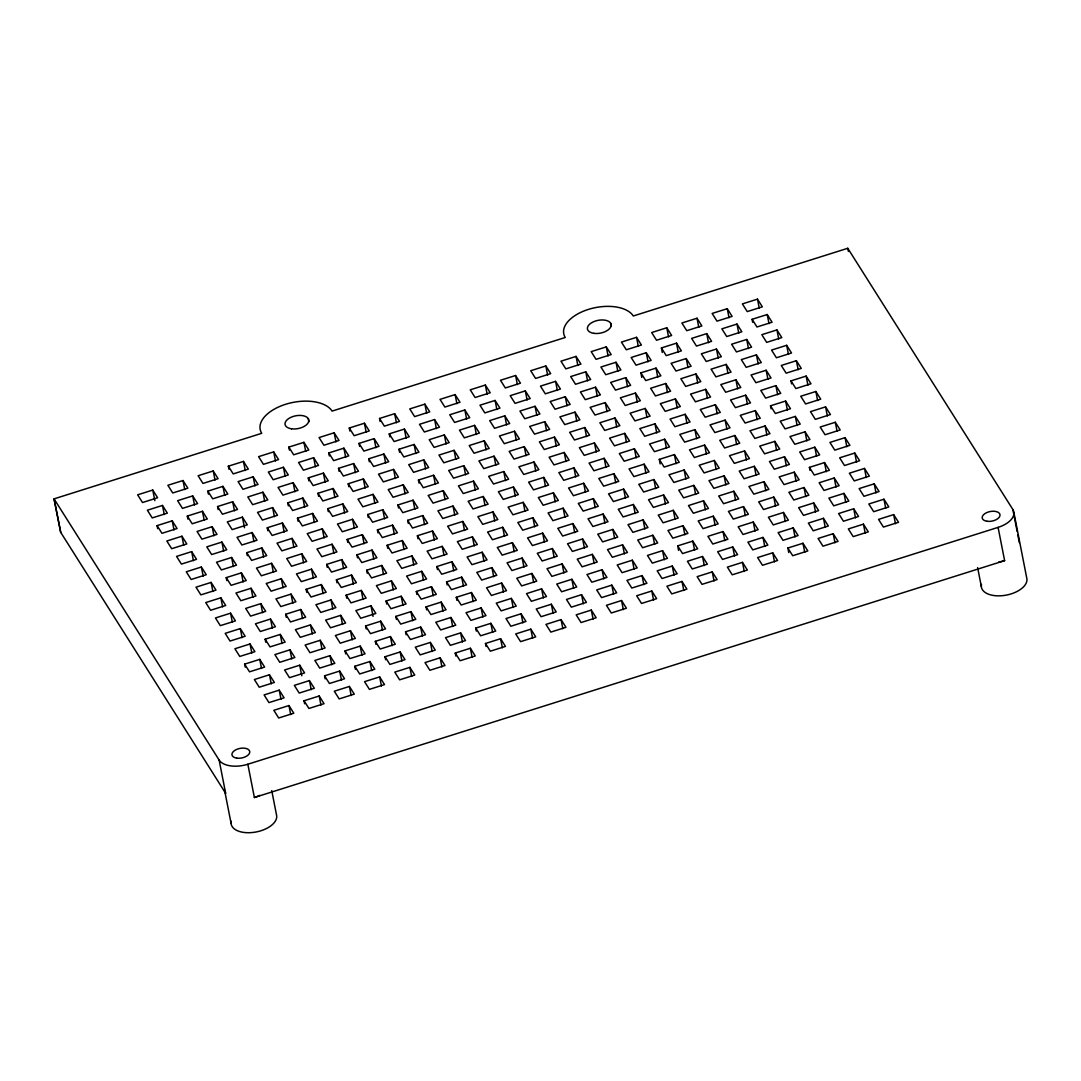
<?xml version="1.0" encoding="UTF-8"?>
<svg xmlns="http://www.w3.org/2000/svg" width="1081" height="1081" viewBox="0 0 1081 1081"><rect width="100%" height="100%" fill="white"/><g stroke="black" fill="none" stroke-linecap="round" stroke-linejoin="round"><path stroke-width="1.5" d="M1017.18 531.622L1012.829 509.448L847.761 248.279L633.29 315.99A36.214 19.512 -11.1 0 0 588.334 309.423A36.214 19.512 -11.1 0 0 565.255 337.475L332.083 411.091A37.443 20.174 -11.1 0 0 285.6 404.294A37.443 20.174 -11.1 0 0 261.737 433.305L54.05 498.868L60.577 532.136L225.645 793.305L219.119 760.038L54.05 498.868L60.833 532.541M152.759 490.058L137.638 494.828L142.503 502.53L157.623 497.76L152.759 490.058L154.84 500.638M183 480.518L167.879 485.288L172.744 492.977L187.864 488.207L183 480.518L184.77 489.585M213.227 470.965L198.107 475.735L202.971 483.437L218.092 478.667L213.227 470.965L215.011 480.045M228.348 466.195L243.468 461.425L248.333 469.113L233.212 473.897L228.348 466.195L228.942 469.222M273.709 451.872L258.589 456.655L263.453 464.344L278.574 459.574L273.709 451.872L275.479 460.952M288.816 447.102L303.937 442.332L308.801 450.02L293.681 454.804L288.816 447.102L289.411 450.128M334.178 432.778L319.057 437.562L323.922 445.25L339.042 440.48L334.178 432.778L335.961 441.859M349.298 428.008L364.419 423.239L369.283 430.927L354.163 435.711L349.298 428.008L349.893 431.035M379.539 418.469L394.646 413.685L399.511 421.387L384.39 426.157L379.539 418.469L380.12 421.482M424.887 404.145L409.767 408.915L414.631 416.617L429.752 411.834L424.887 404.145L426.671 413.212M455.128 394.592L440.008 399.375L444.872 407.064L459.993 402.294L455.128 394.592L456.898 403.672M485.355 385.052L470.249 389.822L475.113 397.524L490.22 392.741L485.355 385.052L487.139 394.119M515.596 375.499L500.476 380.282L505.34 387.971L520.461 383.201L515.596 375.499L517.38 384.579M545.837 365.959L530.717 370.729L535.581 378.431L550.702 373.648L545.837 365.959L547.608 375.026M576.065 356.406L560.958 361.189L565.822 368.878L580.929 364.108L576.065 356.406L577.849 365.486M606.306 346.866L591.185 351.636L596.05 359.338L611.17 354.568L606.306 346.866L608.09 355.933M636.547 337.326L621.426 342.096L626.291 349.785L641.411 345.015L636.547 337.326L638.331 346.393M666.774 327.773L651.667 332.543L656.532 340.245L671.639 335.475L666.774 327.773L668.558 336.84M697.015 318.233L681.895 323.003L686.759 330.691L701.88 325.921L697.015 318.233L698.799 327.3M727.256 308.68L712.136 313.449L717 321.152L732.121 316.382L727.256 308.68L729.04 317.746M757.497 299.14L742.377 303.91L747.241 311.598L762.348 306.828L757.497 299.14L759.267 308.207M162.488 505.449L147.367 510.218L152.232 517.921L167.352 513.151L162.488 505.449L164.271 514.529M192.715 495.909L177.608 500.679L182.473 508.381L197.58 503.597L192.715 495.909L194.499 504.976M207.836 491.139L222.956 486.355L227.821 494.058L212.7 498.827L207.836 491.139L208.43 494.152M253.197 476.816L238.077 481.585L242.941 489.288L258.062 484.504L253.197 476.816L254.981 485.882M283.438 467.262L268.318 472.046L273.182 479.734L288.289 474.964L283.438 467.262L285.208 476.343M313.666 457.722L298.545 462.492L303.41 470.194L318.53 465.411L313.666 457.722L315.449 466.789M328.786 452.953L343.907 448.169L348.771 455.871L333.651 460.641L328.786 452.953L329.381 455.966M359.027 443.399L374.148 438.629L379.012 446.318L363.892 451.101L359.027 443.399L359.622 446.426M389.255 433.859L404.375 429.076L409.24 436.778L394.119 441.548L389.255 433.859L389.849 436.873M434.616 419.536L419.496 424.306L424.36 432.008L439.481 427.225L434.616 419.536L436.4 428.603M464.857 409.983L449.737 414.766L454.601 422.455L469.722 417.685L464.857 409.983L466.627 419.063M495.084 400.443L479.964 405.213L484.829 412.915L499.949 408.132L495.084 400.443L496.868 409.51M525.325 390.89L510.205 395.673L515.069 403.362L530.19 398.592L525.325 390.89L527.109 399.97M555.566 381.35L540.446 386.12L545.31 393.822L560.431 389.052L555.566 381.35L557.337 390.417M585.794 371.81L570.673 376.58L575.538 384.268L590.658 379.499L585.794 371.81L587.578 380.877M616.035 362.257L600.914 367.027L605.779 374.729L620.899 369.959L616.035 362.257L617.819 371.324M646.276 352.717L631.155 357.487L636.02 365.175L651.14 360.405L646.276 352.717L648.046 361.784M661.396 347.933L676.503 343.163L681.368 350.866L666.247 355.635L661.396 347.933L662.275 352.474M706.744 333.624L691.624 338.394L696.488 346.082L711.609 341.312L706.744 333.624L708.528 342.691M736.985 324.07L721.865 328.84L726.729 336.542L741.85 331.772L736.985 324.07L738.755 333.151M752.106 319.3L767.213 314.53L772.077 322.219L756.97 326.989L752.106 319.3L752.687 322.327M157.096 525.623L172.217 520.839L177.081 528.541L161.961 533.311L157.096 525.623L157.691 528.636M187.337 516.069L202.444 511.299L207.309 518.988L192.188 523.772L187.337 516.069L187.918 519.096M217.565 506.53L232.685 501.746L237.55 509.448L222.429 514.218L217.565 506.53L218.159 509.543M262.926 492.206L247.806 496.976L252.67 504.678L267.791 499.895L262.926 492.206L264.696 501.273M293.154 482.653L278.047 487.436L282.911 495.125L298.018 490.355L293.154 482.653L294.937 491.733M308.274 477.883L323.395 473.113L328.259 480.802L313.139 485.585L308.274 477.883L308.869 480.91M338.515 468.343L353.636 463.56L358.5 471.262L343.38 476.032L338.515 468.343L339.11 471.357M368.756 458.79L383.863 454.02L388.728 461.709L373.621 466.492L368.756 458.79L369.351 461.817M398.984 449.25L414.104 444.467L418.969 452.169L403.848 456.939L398.984 449.25L399.578 452.263M444.345 434.927L429.225 439.697L434.089 447.399L449.21 442.615L444.345 434.927L446.129 443.994M474.586 425.374L459.466 430.157L464.33 437.846L479.437 433.076L474.586 425.374L476.356 434.454M504.813 415.834L489.693 420.604L494.558 428.306L509.678 423.536L504.813 415.834L506.597 424.901M535.054 406.294L519.934 411.064L524.798 418.752L539.919 413.982L535.054 406.294L536.838 415.361M565.295 396.741L550.175 401.51L555.039 409.213L570.16 404.443L565.295 396.741L567.066 405.807M595.523 387.201L580.402 391.971L585.267 399.659L600.387 394.889L595.523 387.201L597.307 396.268M625.764 377.647L610.643 382.417L615.508 390.119L630.628 385.349L625.764 377.647L627.548 386.714M640.884 372.877L656.005 368.108L660.869 375.796L645.749 380.566L640.884 372.877L641.776 377.418M686.232 358.554L671.112 363.324L675.976 371.026L691.097 366.256L686.232 358.554L688.016 367.621M716.473 349.014L701.353 353.784L706.217 361.473L721.338 356.703L716.473 349.014L718.257 358.081M746.714 339.461L731.594 344.231L736.458 351.933L751.579 347.163L746.714 339.461L748.484 348.541M776.942 329.921L761.821 334.691L766.686 342.38L781.806 337.61L776.942 329.921L778.725 338.988M181.946 536.23L166.825 541.013L171.69 548.702L186.81 543.932L181.946 536.23L183.716 545.31M212.173 526.69L197.053 531.46L201.917 539.162L217.038 534.379L212.173 526.69L213.957 535.757M242.414 517.137L227.294 521.92L232.158 529.609L247.279 524.839L242.414 517.137L244.495 527.731M272.655 507.597L257.535 512.367L262.399 520.069L277.52 515.286L272.655 507.597L274.425 516.664M287.762 502.827L302.883 498.044L307.747 505.746L292.627 510.516L287.762 502.827L288.357 505.84M318.003 493.274L333.124 488.504L337.988 496.193L322.868 500.976L318.003 493.274L318.598 496.301M348.244 483.734L363.365 478.951L368.229 486.653L353.109 491.423L348.244 483.734L348.839 486.747M393.592 469.411L378.485 474.181L383.336 481.883L398.457 477.099L393.592 469.411L395.376 478.478M423.833 459.857L408.713 464.641L413.577 472.329L428.698 467.56L423.833 459.857L425.617 468.938M454.074 450.318L438.954 455.087L443.818 462.79L458.939 458.02L454.074 450.318L455.844 459.384M484.302 440.778L469.195 445.548L474.059 453.236L489.166 448.466L484.302 440.778L486.085 449.845M514.542 431.224L499.422 435.994L504.286 443.696L519.407 438.927L514.542 431.224L516.326 440.291M544.783 421.685L529.663 426.455L534.527 434.143L549.648 429.373L544.783 421.685L546.554 430.751M575.011 412.131L559.904 416.901L564.768 424.603L579.875 419.833L575.011 412.131L576.795 421.198M605.252 402.591L590.131 407.361L594.996 415.05L610.116 410.28L605.252 402.591L607.036 411.658M635.493 393.038L620.372 397.808L625.237 405.51L640.357 400.74L635.493 393.038L637.277 402.105M665.734 383.498L650.613 388.268L655.478 395.957L670.585 391.187L665.734 383.498L667.504 392.565M695.961 373.945L680.841 378.715L685.705 386.417L700.826 381.647L695.961 373.945L697.745 383.025M726.202 364.405L711.082 369.175L715.946 376.864L731.067 372.094L726.202 364.405L727.986 373.472M756.443 354.852L741.323 359.622L746.187 367.324L761.308 362.554L756.443 354.852L758.213 363.932M786.671 345.312L771.55 350.082L776.415 357.77L791.535 353.001L786.671 345.312L788.454 354.379M191.675 551.621L176.554 556.404L181.419 564.093L196.526 559.323L191.675 551.621L193.445 560.701M221.902 542.081L206.782 546.851L211.646 554.553L226.767 549.77L221.902 542.081L223.686 551.148M252.143 532.528L237.023 537.311L241.887 545L257.008 540.23L252.143 532.528L253.927 541.608M267.264 527.758L282.384 522.988L287.249 530.676L272.128 535.46L267.264 527.758L267.858 530.785M297.491 518.218L312.612 513.434L317.476 521.137L302.356 525.907L297.491 518.218L298.086 521.231M327.732 508.665L342.853 503.895L347.717 511.583L332.597 516.367L327.732 508.665L328.327 511.691M373.094 494.341L357.973 499.125L362.838 506.813L377.958 502.043L373.094 494.341L374.864 503.422M403.321 484.801L388.201 489.571L393.065 497.274L408.186 492.504L403.321 484.801L405.105 493.868M418.442 480.032L433.562 475.262L438.427 482.95L423.306 487.72L418.442 480.032L419.036 483.058M463.803 465.708L448.683 470.478L453.547 478.18L468.668 473.41L463.803 465.708L465.573 474.775M494.031 456.168L478.91 460.938L483.775 468.627L498.895 463.857L494.031 456.168L495.814 465.235M524.271 446.615L509.151 451.385L514.015 459.087L529.136 454.317L524.271 446.615L526.055 455.682M554.512 437.075L539.392 441.845L544.256 449.534L559.377 444.764L554.512 437.075L556.283 446.142M584.74 427.522L569.633 432.292L574.484 439.994L589.604 435.224L584.74 427.522L586.524 436.589M614.981 417.982L599.86 422.752L604.725 430.441L619.845 425.671L614.981 417.982L616.765 427.049M645.222 408.429L630.101 413.199L634.966 420.901L650.086 416.131L645.222 408.429L646.992 417.509M675.449 398.889L660.342 403.659L665.207 411.348L680.314 406.578L675.449 398.889L677.233 407.956M705.69 389.336L690.57 394.106L695.434 401.808L710.555 397.038L705.69 389.336L707.474 398.416M735.931 379.796L720.811 384.566L725.675 392.254L740.796 387.484L735.931 379.796L737.701 388.863M766.159 370.243L751.052 375.012L755.916 382.715L771.023 377.945L766.159 370.243L767.942 379.323M796.4 360.703L781.279 365.473L786.144 373.175L801.264 368.391L796.4 360.703L798.183 369.77M201.39 567.012L186.283 571.795L191.148 579.484L206.255 574.714L201.39 567.012L203.174 576.092M231.631 557.472L216.511 562.242L221.375 569.944L236.496 565.16L231.631 557.472L233.415 566.539M246.752 552.702L261.872 547.918L266.737 555.62L251.616 560.39L246.752 552.702L247.346 555.715M292.1 538.379L276.993 543.148L281.857 550.851L296.964 546.067L292.1 538.379L293.883 547.445M322.341 528.825L307.22 533.609L312.085 541.297L327.205 536.527L322.341 528.825L324.124 537.906M352.582 519.285L337.461 524.055L342.326 531.757L357.446 526.974L352.582 519.285L354.365 528.352M367.702 514.515L382.809 509.746L387.674 517.434L372.567 522.204L367.702 514.515L368.297 517.542M397.93 504.962L413.05 500.192L417.915 507.894L402.794 512.664L397.93 504.962L398.524 507.989M443.291 490.652L428.171 495.422L433.035 503.111L448.156 498.341L443.291 490.652L445.075 499.719M473.532 481.099L458.412 485.869L463.276 493.571L478.383 488.801L473.532 481.099L475.302 490.166M503.76 471.559L488.639 476.329L493.504 484.018L508.624 479.248L503.76 471.559L505.543 480.626M534 462.006L518.88 466.776L523.745 474.478L538.865 469.708L534 462.006L535.784 471.073M564.241 452.466L549.121 457.236L553.985 464.925L569.106 460.155L564.241 452.466L566.012 461.533M594.469 442.913L579.348 447.683L584.213 455.385L599.333 450.615L594.469 442.913L596.253 451.993M624.71 433.373L609.589 438.143L614.454 445.831L629.574 441.062L624.71 433.373L626.494 442.44M654.951 423.82L639.83 428.589L644.695 436.292L659.815 431.522L654.951 423.82L656.721 432.9M685.178 414.28L670.058 419.05L674.922 426.738L690.043 421.968L685.178 414.28L686.962 423.347M715.419 404.726L700.299 409.496L705.163 417.198L720.284 412.429L715.419 404.726L717.203 413.807M745.66 395.187L730.54 399.956L735.404 407.659L750.525 402.875L745.66 395.187L747.43 404.253M775.888 385.633L760.781 390.417L765.632 398.105L780.752 393.335L775.888 385.633L777.671 394.714M791.008 380.863L806.129 376.093L810.993 383.782L795.873 388.565L791.008 380.863L791.603 383.89M211.119 582.402L195.999 587.186L200.863 594.874L215.984 590.104L211.119 582.402L212.903 591.483M226.24 577.632L241.36 572.862L246.225 580.551L231.104 585.334L226.24 577.632L226.834 580.659M271.601 563.309L256.481 568.093L261.345 575.781L276.466 571.011L271.601 563.309L273.371 572.39M301.829 553.769L286.722 558.539L291.573 566.241L306.693 561.458L301.829 553.769L303.612 562.836M332.07 544.216L316.949 548.999L321.814 556.688L336.934 551.918L332.07 544.216L333.853 553.296M347.19 539.446L362.311 534.676L367.175 542.378L352.055 547.148L347.19 539.446L347.785 542.473M377.431 529.906L392.538 525.136L397.403 532.825L382.296 537.595L377.431 529.906L378.012 532.933M407.659 520.353L422.779 515.583L427.644 523.285L412.523 528.055L407.659 520.353L408.253 523.38M453.02 506.043L437.9 510.813L442.764 518.502L457.885 513.732L453.02 506.043L454.79 515.11M483.248 496.49L468.141 501.26L473.005 508.962L488.112 504.192L483.248 496.49L485.031 505.557M513.489 486.95L498.368 491.72L503.233 499.408L518.353 494.639L513.489 486.95L515.272 496.017M543.729 477.397L528.609 482.167L533.474 489.869L548.594 485.099L543.729 477.397L545.513 486.477M573.957 467.857L558.85 472.627L563.714 480.315L578.821 475.545L573.957 467.857L575.741 476.924M604.198 458.303L589.077 463.073L593.942 470.775L609.062 466.006L604.198 458.303L605.982 467.384M634.439 448.764L619.318 453.534L624.183 461.222L639.303 456.452L634.439 448.764L636.223 457.831M664.68 439.21L649.559 443.98L654.424 451.682L669.531 446.912L664.68 439.21L666.45 448.291M694.907 429.67L679.787 434.44L684.651 442.143L699.772 437.359L694.907 429.67L696.691 438.737M725.148 420.117L710.028 424.901L714.892 432.589L730.013 427.819L725.148 420.117L726.932 429.198M755.389 410.577L740.269 415.347L745.133 423.049L760.254 418.266L755.389 410.577L757.159 419.644M770.496 405.807L785.617 401.024L790.481 408.726L775.361 413.496L770.496 405.807L771.091 408.821M815.858 391.484L800.737 396.254L805.602 403.956L820.722 399.173L815.858 391.484L817.641 400.551M220.848 597.793L205.728 602.576L210.592 610.265L225.713 605.495L220.848 597.793L222.632 606.873M251.089 588.253L235.969 593.023L240.833 600.725L255.954 595.942L251.089 588.253L252.873 597.32M281.33 578.7L266.21 583.483L271.074 591.172L286.195 586.402L281.33 578.7L283.1 587.78M311.558 569.16L296.437 573.93L301.302 581.632L316.422 576.862L311.558 569.16L313.341 578.227M326.678 564.39L341.799 559.62L346.663 567.309L331.543 572.079L326.678 564.39L327.273 567.417M356.919 554.837L372.04 550.067L376.904 557.769L361.784 562.539L356.919 554.837L357.514 557.864M387.147 545.297L402.267 540.527L407.132 548.216L392.011 552.986L387.147 545.297L387.741 548.324M417.388 535.744L432.508 530.974L437.373 538.676L422.252 543.446L417.388 535.744L417.982 538.77M462.749 521.434L447.629 526.204L452.493 533.892L467.614 529.122L462.749 521.434L464.519 530.501M492.977 511.881L477.87 516.65L482.721 524.353L497.841 519.583L492.977 511.881L494.76 520.947M523.218 502.341L508.097 507.111L512.962 514.799L528.082 510.029L523.218 502.341L525.001 511.408M553.458 492.787L538.338 497.557L543.202 505.259L558.323 500.489L553.458 492.787L555.229 501.868M583.686 483.248L568.579 488.017L573.43 495.706L588.55 490.936L583.686 483.248L585.47 492.314M613.927 473.694L598.806 478.464L603.671 486.166L618.791 481.396L613.927 473.694L615.711 482.775M644.168 464.154L629.047 468.924L633.912 476.613L649.032 471.843L644.168 464.154L645.938 473.221M659.288 459.384L674.395 454.601L679.26 462.303L664.153 467.073L659.288 459.384L660.167 463.911M704.636 445.061L689.516 449.831L694.38 457.533L709.501 452.75L704.636 445.061L706.42 454.128M734.877 435.508L719.757 440.291L724.621 447.98L739.742 443.21L734.877 435.508L736.661 444.588M765.105 425.968L749.998 430.738L754.862 438.44L769.969 433.657L765.105 425.968L766.888 435.035M795.346 416.415L780.225 421.198L785.09 428.887L800.21 424.117L795.346 416.415L797.129 425.495M825.587 406.875L810.466 411.645L815.331 419.347L830.451 414.564L825.587 406.875L827.37 415.942M230.577 613.184L215.457 617.967L220.321 625.656L235.442 620.886L230.577 613.184L232.361 622.264M260.818 603.644L245.698 608.414L250.562 616.116L265.683 611.346L260.818 603.644L262.602 612.711M291.046 594.104L275.939 598.874L280.803 606.563L295.91 601.793L291.046 594.104L292.829 603.171M306.166 589.321L321.287 584.551L326.151 592.253L311.031 597.023L306.166 589.321L306.761 592.347M336.407 579.781L351.528 575.011L356.392 582.7L341.272 587.469L336.407 579.781L337.002 582.808M366.648 570.228L381.769 565.458L386.62 573.16L371.513 577.93L366.648 570.228L367.243 573.254M411.996 555.918L396.876 560.688L401.74 568.376L416.861 563.606L411.996 555.918L413.78 564.985M442.237 546.364L427.117 551.134L431.981 558.836L447.102 554.067L442.237 546.364L444.021 555.431M472.478 536.825L457.358 541.595L462.222 549.283L477.343 544.513L472.478 536.825L474.248 545.891M502.706 527.271L487.585 532.041L492.45 539.743L507.57 534.973L502.706 527.271L504.489 536.352M532.947 517.731L517.826 522.501L522.691 530.19L537.811 525.42L532.947 517.731L534.73 526.798M563.187 508.178L548.067 512.948L552.932 520.65L568.052 515.88L563.187 508.178L564.958 517.259M593.415 498.638L578.294 503.408L583.159 511.097L598.279 506.327L593.415 498.638L595.199 507.705M623.656 489.085L608.535 493.855L613.4 501.557L628.52 496.787L623.656 489.085L625.44 498.165M653.897 479.545L638.776 484.315L643.641 492.017L658.761 487.234L653.897 479.545L655.667 488.612M684.124 469.992L669.004 474.775L673.868 482.464L688.989 477.694L684.124 469.992L685.908 479.072M714.365 460.452L699.245 465.222L704.109 472.924L719.23 468.141L714.365 460.452L716.149 469.519M744.606 450.899L729.486 455.682L734.35 463.371L749.471 458.601L744.606 450.899L746.376 459.979M774.834 441.359L759.727 446.129L764.578 453.831L779.698 449.047L774.834 441.359L776.617 450.426M805.075 431.805L789.954 436.589L794.819 444.277L809.939 439.508L805.075 431.805L806.858 440.886M835.316 422.266L820.195 427.036L825.06 434.738L840.18 429.954L835.316 422.266L837.086 431.333M240.306 628.588L225.186 633.358L230.05 641.047L245.171 636.277L240.306 628.588L242.09 637.655M270.547 619.035L255.427 623.805L260.291 631.507L275.412 626.737L270.547 619.035L272.317 628.102M285.668 614.265L300.775 609.495L305.639 617.183L290.519 621.953L285.668 614.265L286.249 617.292M331.016 599.941L315.895 604.711L320.76 612.414L335.88 607.644L331.016 599.941L332.799 609.008M346.136 595.172L361.257 590.402L366.121 598.09L351.001 602.86L346.136 595.172L346.731 598.198M391.484 580.848L376.377 585.618L381.242 593.32L396.349 588.55L391.484 580.848L393.268 589.915M421.725 571.309L406.605 576.078L411.469 583.767L426.59 578.997L421.725 571.309L423.509 580.375M436.846 566.525L451.966 561.755L456.831 569.457L441.71 574.227L436.846 566.525L437.44 569.552M482.194 552.215L467.087 556.985L471.951 564.674L487.058 559.904L482.194 552.215L483.977 561.282M512.435 542.662L497.314 547.432L502.179 555.134L517.299 550.364L512.435 542.662L514.218 551.742M542.676 533.122L527.555 537.892L532.42 545.581L547.54 540.811L542.676 533.122L544.459 542.189M572.916 523.569L557.796 528.339L562.66 536.041L577.767 531.271L572.916 523.569L574.687 532.649M603.144 514.029L588.023 518.799L592.888 526.501L608.008 521.718L603.144 514.029L604.928 523.096M633.385 504.476L618.264 509.259L623.129 516.948L638.249 512.178L633.385 504.476L635.169 513.556M663.626 494.936L648.505 499.706L653.37 507.408L668.49 502.624L663.626 494.936L665.396 504.003M693.853 485.383L678.733 490.166L683.597 497.855L698.718 493.085L693.853 485.383L695.637 494.463M724.094 475.843L708.974 480.613L713.838 488.315L728.959 483.531L724.094 475.843L725.878 484.91M754.335 466.289L739.215 471.073L744.079 478.761L759.2 473.991L754.335 466.289L756.105 475.37M784.563 456.75L769.442 461.519L774.307 469.222L789.427 464.438L784.563 456.75L786.346 465.816M814.804 447.196L799.683 451.98L804.548 459.668L819.668 454.898L814.804 447.196L816.587 456.277M845.045 437.656L829.924 442.426L834.789 450.128L849.909 445.345L845.045 437.656L846.815 446.723M250.035 643.979L234.915 648.749L239.779 656.437L254.9 651.667L250.035 643.979L251.819 653.046M265.156 639.195L280.276 634.425L285.141 642.128L270.02 646.897L265.156 639.195L265.75 642.222M310.504 624.886L295.383 629.655L300.248 637.344L315.368 632.574L310.504 624.886L312.287 633.952M340.745 615.332L325.624 620.102L330.489 627.804L345.609 623.034L340.745 615.332L342.528 624.399M370.986 605.792L355.865 610.562L360.73 618.251L375.85 613.481L370.986 605.792L373.053 616.373M386.093 601.009L401.213 596.239L406.078 603.941L390.957 608.711L386.093 601.009L386.687 604.036M416.334 591.469L431.454 586.699L436.319 594.388L421.198 599.158L416.334 591.469L416.928 594.496M446.575 581.916L461.695 577.146L466.56 584.848L451.439 589.618L446.575 581.916L447.169 584.943M491.923 567.606L476.816 572.376L481.667 580.065L496.787 575.295L491.923 567.606L493.706 576.673M522.164 558.053L507.043 562.823L511.908 570.525L527.028 565.755L522.164 558.053L523.947 567.133M552.405 548.513L537.284 553.283L542.149 560.985L557.269 556.202L552.405 548.513L554.175 557.58M582.632 538.96L567.525 543.743L572.39 551.432L587.496 546.662L582.632 538.96L584.416 548.04M612.873 529.42L597.752 534.19L602.617 541.892L617.737 537.108L612.873 529.42L614.657 538.487M643.114 519.866L627.993 524.65L632.858 532.338L647.978 527.569L643.114 519.866L644.884 528.947M673.341 510.327L658.234 515.096L663.099 522.799L678.206 518.015L673.341 510.327L675.125 519.393M703.582 500.773L688.462 505.557L693.326 513.245L708.447 508.475L703.582 500.773L705.366 509.854M733.823 491.233L718.703 496.003L723.567 503.705L738.688 498.922L733.823 491.233L735.607 500.3M764.064 481.68L748.944 486.464L753.808 494.152L768.915 489.382L764.064 481.68L765.834 490.76M794.292 472.14L779.171 476.91L784.036 484.612L799.156 479.829L794.292 472.14L796.075 481.207M809.412 467.37L824.533 462.587L829.397 470.289L814.277 475.059L809.412 467.37L810.007 470.384M854.774 453.047L839.653 457.817L844.518 465.519L859.625 460.736L854.774 453.047L856.544 462.114M244.644 664.139L259.764 659.369L264.629 667.058L249.508 671.828L244.644 664.139L245.238 667.166M290.005 649.816L274.885 654.586L279.749 662.288L294.856 657.518L290.005 649.816L291.775 658.883M320.233 640.276L305.112 645.046L309.977 652.735L325.097 647.965L320.233 640.276L322.016 649.343M350.474 630.723L335.353 635.493L340.218 643.195L355.338 638.425L350.474 630.723L352.257 639.803M365.594 625.953L380.715 621.183L385.566 628.872L370.459 633.642L365.594 625.953L366.189 628.98M395.822 616.4L410.942 611.63L415.807 619.332L400.686 624.102L395.822 616.4L396.416 619.427M426.063 606.86L441.183 602.09L446.048 609.779L430.927 614.548L426.063 606.86L426.657 609.887M456.304 597.307L471.424 592.537L476.289 600.239L461.168 605.009L456.304 597.307L456.898 600.333M501.652 582.997L486.531 587.767L491.396 595.469L506.516 590.685L501.652 582.997L503.435 592.064M531.893 573.443L516.772 578.227L521.637 585.916L536.757 581.146L531.893 573.443L533.676 582.524M562.134 563.904L547.013 568.674L551.878 576.376L566.998 571.592L562.134 563.904L563.904 572.971M592.361 554.35L577.24 559.134L582.105 566.822L597.225 562.052L592.361 554.35L594.145 563.431M622.602 544.81L607.481 549.58L612.346 557.283L627.466 552.499L622.602 544.81L624.386 553.877M652.843 535.257L637.722 540.041L642.587 547.729L657.707 542.959L652.843 535.257L654.613 544.338M683.07 525.717L667.963 530.487L672.814 538.189L687.935 533.406L683.07 525.717L684.854 534.784M713.311 516.164L698.191 520.947L703.055 528.636L718.176 523.866L713.311 516.164L715.095 525.244M743.552 506.624L728.432 511.394L733.296 519.096L748.417 514.313L743.552 506.624L745.322 515.691M773.78 497.071L758.673 501.854L763.537 509.543L778.644 504.773L773.78 497.071L775.563 506.151M804.021 487.531L788.9 492.301L793.765 500.003L808.885 495.22L804.021 487.531L805.804 496.598M834.262 477.978L819.141 482.761L824.006 490.45L839.126 485.68L834.262 477.978L836.032 487.058M864.489 468.438L849.382 473.208L854.247 480.91L869.354 476.14L864.489 468.438L866.273 477.505M269.493 674.76L254.373 679.53L259.237 687.219L274.358 682.449L269.493 674.76L271.263 683.827M299.721 665.207L284.614 669.977L289.478 677.679L304.585 672.909L299.721 665.207L301.802 675.787M329.962 655.667L314.841 660.437L319.706 668.126L334.826 663.356L329.962 655.667L331.745 664.734M345.082 650.884L360.203 646.114L365.067 653.816L349.947 658.586L345.082 650.884L345.677 653.91M375.323 641.344L390.43 636.574L395.295 644.262L380.188 649.032L375.323 641.344L375.918 644.371M405.551 631.79L420.671 627.021L425.536 634.723L410.415 639.493L405.551 631.79L406.145 634.817M450.912 617.481L435.792 622.251L440.656 629.953L455.777 625.169L450.912 617.481L452.696 626.548M481.14 607.927L466.033 612.711L470.897 620.399L486.004 615.63L481.14 607.927L482.923 617.008M511.381 598.388L496.26 603.157L501.125 610.86L516.245 606.076L511.381 598.388L513.164 607.454M541.622 588.834L526.501 593.618L531.366 601.306L546.486 596.536L541.622 588.834L543.405 597.915M571.863 579.294L556.742 584.064L561.607 591.766L576.714 586.983L571.863 579.294L573.633 588.361M602.09 569.741L586.969 574.524L591.834 582.213L606.954 577.443L602.09 569.741L603.874 578.821M632.331 560.201L617.21 564.971L622.075 572.673L637.195 567.89L632.331 560.201L634.115 569.268M662.572 550.648L647.451 555.431L652.316 563.12L667.436 558.35L662.572 550.648L664.342 559.728M677.679 545.878L692.799 541.108L697.664 548.797L682.543 553.58L677.679 545.878L678.571 550.418M723.04 531.555L707.92 536.338L712.784 544.027L727.905 539.257L723.04 531.555L724.824 540.635M753.281 522.015L738.161 526.785L743.025 534.487L758.146 529.704L753.281 522.015L755.051 531.082M783.509 512.462L768.388 517.245L773.253 524.934L788.373 520.164L783.509 512.462L785.292 521.542M813.75 502.922L798.629 507.692L803.494 515.394L818.614 510.624L813.75 502.922L815.533 511.989M843.991 493.382L828.87 498.152L833.735 505.84L848.855 501.071L843.991 493.382L845.761 502.449M874.218 483.829L859.111 488.598L863.962 496.301L879.083 491.531L874.218 483.829L876.002 492.895M279.222 690.151L264.102 694.921L268.966 702.609L284.087 697.84L279.222 690.151L280.992 699.218M309.45 680.598L294.329 685.368L299.194 693.07L314.314 688.3L309.45 680.598L311.233 689.678M324.57 675.828L339.691 671.058L344.555 678.746L329.435 683.516L324.57 675.828L325.165 678.854M354.811 666.274L369.932 661.504L374.796 669.207L359.676 673.976L354.811 666.274L355.406 669.301M385.052 656.735L400.159 651.965L405.024 659.653L389.903 664.423L385.052 656.735L385.633 659.761M430.4 642.411L415.28 647.181L420.144 654.883L435.265 650.113L430.4 642.411L432.184 651.492M460.641 632.871L445.521 637.641L450.385 645.343L465.506 640.56L460.641 632.871L462.411 641.938M475.762 628.102L490.869 623.318L495.733 631.02L480.626 635.79L475.762 628.102L476.343 631.115M521.11 613.778L505.989 618.548L510.854 626.25L525.974 621.467L521.11 613.778L522.893 622.845M551.351 604.225L536.23 609.008L541.095 616.697L556.215 611.927L551.351 604.225L553.121 613.305M581.578 594.685L566.471 599.455L571.336 607.157L586.442 602.374L581.578 594.685L583.362 603.752M611.819 585.132L596.698 589.915L601.563 597.604L616.683 592.834L611.819 585.132L613.603 594.212M642.06 575.592L626.939 580.362L631.804 588.064L646.924 583.281L642.06 575.592L643.844 584.659M672.287 566.039L657.18 570.822L662.045 578.511L677.152 573.741L672.287 566.039L674.071 575.119M702.528 556.499L687.408 561.269L692.272 568.971L707.393 564.187L702.528 556.499L704.312 565.566M732.769 546.945L717.649 551.729L722.513 559.418L737.634 554.648L732.769 546.945L734.553 556.026M763.01 537.406L747.89 542.176L752.754 549.878L767.861 545.108L763.01 537.406L764.78 546.473M793.238 527.866L778.117 532.636L782.982 540.324L798.102 535.554L793.238 527.866L795.021 536.933M823.479 518.312L808.358 523.082L813.223 530.785L828.343 526.015L823.479 518.312L825.262 527.379M853.72 508.773L838.599 513.543L843.464 521.231L858.584 516.461L853.72 508.773L855.49 517.84M883.947 499.219L868.827 503.989L873.691 511.691L888.812 506.921L883.947 499.219L885.731 508.286M288.951 705.542L273.831 710.312L278.695 718L293.802 713.23L288.951 705.542L290.721 714.609M304.058 700.758L319.179 695.988L324.043 703.69L308.923 708.46L304.058 700.758L304.653 703.785M349.42 686.449L334.299 691.218L339.164 698.907L354.284 694.137L349.42 686.449L351.203 695.515M379.661 676.895L364.54 681.665L369.405 689.367L384.525 684.597L379.661 676.895L381.431 685.976M409.888 667.355L394.768 672.125L399.632 679.827L414.753 675.044L409.888 667.355L411.672 676.422M440.129 657.802L425.009 662.585L429.873 670.274L444.994 665.504L440.129 657.802L441.913 666.882M455.25 653.032L470.37 648.262L475.235 655.951L460.114 660.734L455.25 653.032L455.844 656.059M485.477 643.492L500.598 638.709L505.462 646.411L490.342 651.181L485.477 643.492L486.072 646.506M530.839 629.169L515.718 633.939L520.583 641.641L535.703 636.858L530.839 629.169L532.622 638.236M561.08 619.616L545.959 624.399L550.824 632.088L565.944 627.318L561.08 619.616L562.85 628.696M591.307 610.076L576.187 614.846L581.051 622.548L596.172 617.764L591.307 610.076L593.091 619.143M621.548 600.523L606.427 605.306L611.292 612.995L626.412 608.225L621.548 600.523L623.332 609.603M651.789 590.983L636.668 595.753L641.533 603.455L656.653 598.671L651.789 590.983L653.559 600.05M682.016 581.429L666.909 586.213L671.76 593.901L686.881 589.131L682.016 581.429L683.8 590.51M712.257 571.89L697.137 576.659L702.001 584.362L717.122 579.592L712.257 571.89L714.041 580.956M742.498 562.35L727.378 567.12L732.242 574.808L747.363 570.038L742.498 562.35L744.269 571.417M772.726 552.796L757.619 557.566L762.483 565.268L777.59 560.499L772.726 552.796L774.509 561.863M787.846 548.026L802.967 543.257L807.831 550.945L792.711 555.715L787.846 548.026L788.738 552.553M833.208 533.703L818.087 538.473L822.952 546.175L838.072 541.405L833.208 533.703L834.991 542.77M863.435 524.163L848.328 528.933L853.193 536.622L868.3 531.852L863.435 524.163L865.219 533.23M893.676 514.61L878.556 519.38L883.42 527.082L898.541 522.312L893.676 514.61L895.46 523.677M219.119 760.038A23.133 12.459 -11.1 0 0 247.846 764.24L998.087 527.379A23.133 12.459 -11.1 0 0 1012.829 509.448M247.846 764.24L254.373 797.508L1004.614 560.634L998.087 527.379M1013.897 512.543L1026.95 579.078A23.133 12.459 -11.1 0 1 1003.29 595.577A23.133 12.459 -11.1 0 1 981.494 584.375M1017.802 534.798L1019.356 542.716M977.616 567.593L981.345 586.605M847.761 248.279L848.382 251.454M824.533 462.587L826.316 471.667M806.129 376.093L807.912 385.16M785.617 401.024L787.4 410.104M767.213 314.53L768.996 323.597M802.967 543.257L804.75 552.323M676.503 343.163L678.287 352.23M692.799 541.108L694.583 550.175M674.395 454.601L676.179 463.681M656.005 368.108L657.775 377.174M610.616 323.151L611.238 326.327M500.598 638.709L502.381 647.789M490.869 623.318L492.652 632.399M471.424 592.537L473.194 601.617M461.695 577.146L463.465 586.226M470.37 648.262L472.14 657.329M451.966 561.755L453.75 570.836M433.562 475.262L435.346 484.329M432.508 530.974L434.292 540.041M414.104 444.467L415.888 453.547M441.183 602.09L442.967 611.157M422.779 515.583L424.563 524.65M404.375 429.076L406.159 438.156M431.454 586.699L433.238 595.766M413.05 500.192L414.834 509.259M394.646 413.685L396.43 422.766M420.671 627.021L422.455 636.101M402.267 540.527L404.051 549.594M383.863 454.02L385.647 463.087M410.942 611.63L412.726 620.71M392.538 525.136L394.322 534.203M374.148 438.629L375.918 447.696M401.213 596.239L402.997 605.319M382.809 509.746L384.593 518.812M364.419 423.239L366.189 432.305M400.159 651.965L401.943 661.032M381.769 565.458L383.539 574.524M363.365 478.951L365.135 488.031M390.43 636.574L392.214 645.641M372.04 550.067L373.81 559.134M353.636 463.56L355.419 472.64M380.715 621.183L382.485 630.25M362.311 534.676L364.081 543.743M343.907 448.169L345.69 457.249M361.257 590.402L363.027 599.469M342.853 503.895L344.636 512.962M369.932 661.504L371.702 670.585M351.528 575.011L353.311 584.078M333.124 488.504L334.907 497.571M360.203 646.114L361.973 655.194M341.799 559.62L343.582 568.687M323.395 473.113L325.178 482.18M308.247 418.617L308.869 421.779M303.937 442.332L305.72 451.399M312.612 513.434L314.395 522.515M339.691 671.058L341.474 680.125M321.287 584.551L323.07 593.618M302.883 498.044L304.666 507.124M319.179 695.988L320.962 705.069M300.775 609.495L302.558 618.562M282.384 522.988L284.154 532.055M280.276 634.425L282.046 643.492M261.872 547.918L263.642 556.999M243.468 461.425L245.252 470.492M232.685 501.746L234.469 510.827M259.764 659.369L261.548 668.436M241.36 572.862L243.144 581.929M222.956 486.355L224.74 495.436M271.736 790.603L276.709 815.939A23.133 12.459 -11.1 0 1 253.035 832.451A23.133 12.459 -11.1 0 1 231.253 821.249M202.444 511.299L204.228 520.366M172.217 520.839L173.987 529.92M231.104 823.465L224.578 790.211A23.133 12.459 -11.1 0 0 225.645 793.305M259.751 795.359A23.133 12.459 -11.1 0 1 254.373 797.508M1004.614 560.634A23.133 12.459 -11.1 0 1 998.749 562.039M236.766 758.146A9.053 4.878 -11.1 0 0 249.765 751.714A9.053 4.878 -11.1 0 0 236.009 749.701A9.053 4.878 -11.1 0 0 236.766 758.146M987.021 521.272A9.053 4.878 -11.1 0 0 1000.02 514.84A9.053 4.878 -11.1 0 0 986.25 512.826A9.053 4.878 -11.1 0 0 987.021 521.272M291.478 428.806A12.067 6.5 -11.1 0 0 308.801 420.239A12.067 6.5 -11.1 0 0 290.451 417.55A12.067 6.5 -11.1 0 0 291.478 428.806M593.834 333.34A12.067 6.5 -11.1 0 0 611.17 324.773A12.067 6.5 -11.1 0 0 592.82 322.084A12.067 6.5 -11.1 0 0 593.834 333.34"/></g></svg>
